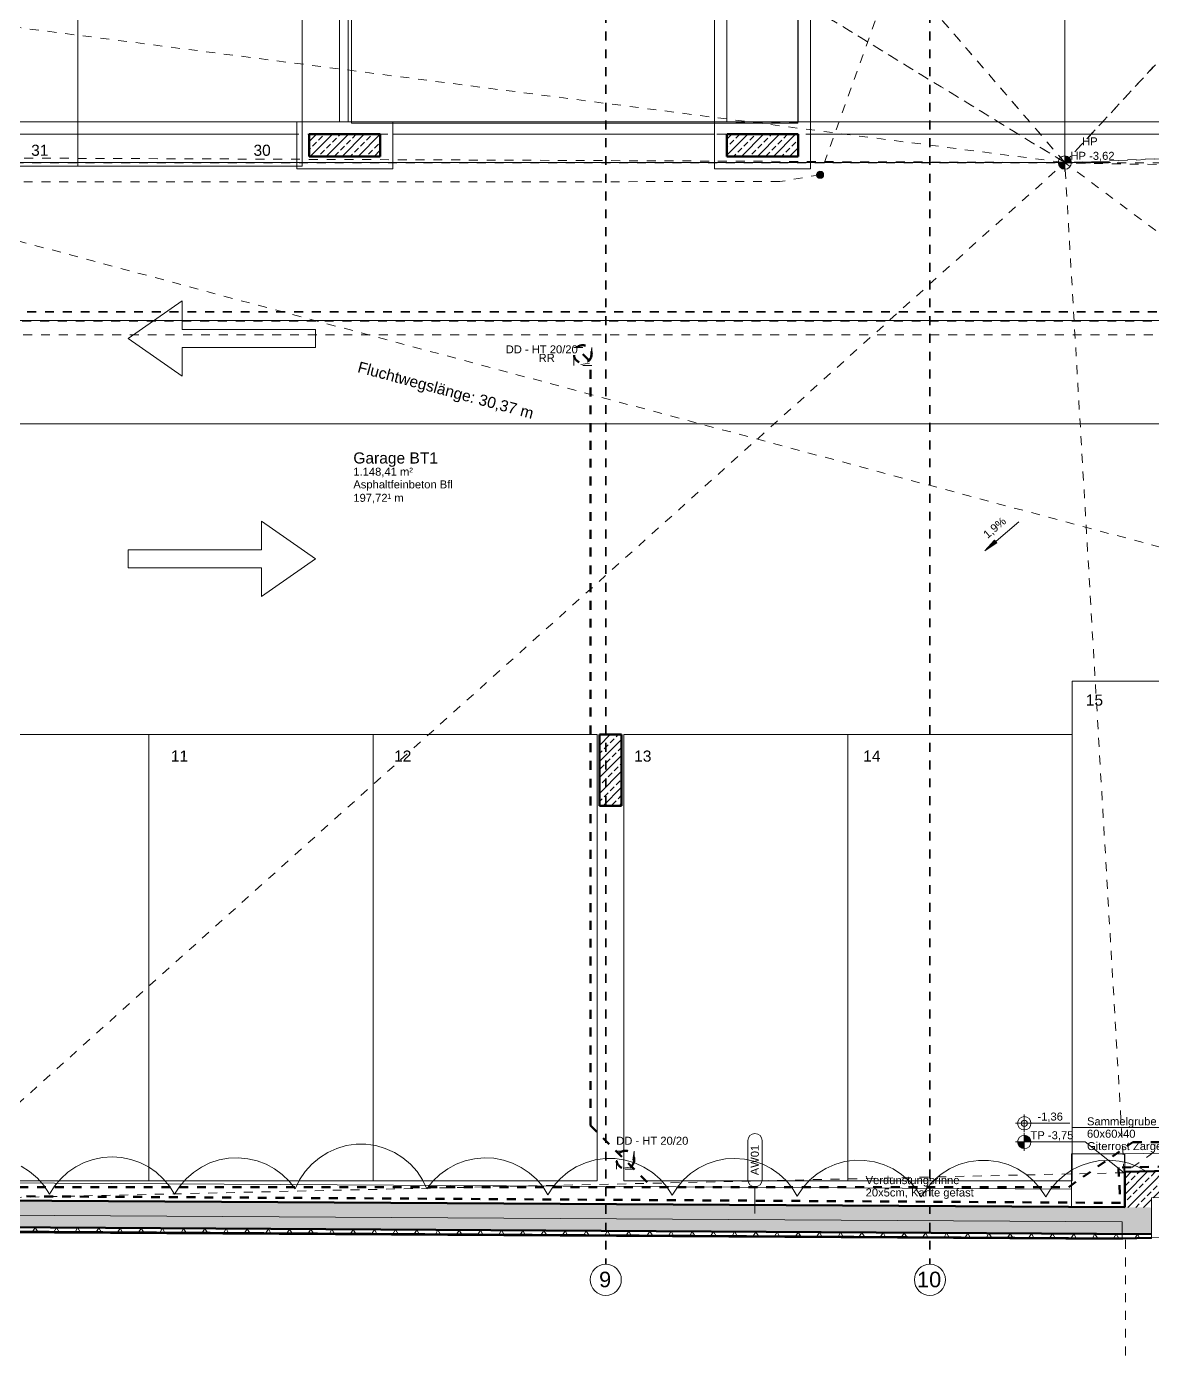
# Model space of a CAD drawing. Header units: metres. Extents: x 0 to 90, y 0 to 101.
# Drawn here: x 57.5 to 70.16, y 59.34 to 74.29 of the extents above; entities that cross this region are included whole.
import ezdxf

# ---------------------------------------------------------------- set-up
doc = ezdxf.new("R2010")
doc.units = ezdxf.units.M
for name, pattern in [('Strich', [0.00635, 0.003175, -0.003175]), ('Strich Punkt', [0.015875, 0.00635, -0.004763, 0, -0.004763]), ('Strich Punkt Mittel', [0.015875, 0.00635, -0.004763, 0, -0.004763]), ('Verdeckt', [0.003, 0.002, -0.001]), ('Verdeckt Oben', [0.00225, 0.0015, -0.00075]), ('Verdeckt Unten', [0.005, 0.003, -0.002])]:
    doc.linetypes.add(name, pattern=pattern)
for name, color, linetype, lineweight in [('A_2D', 251, 'Continuous', 5), ('A_Beschriftung_', 251, 'Continuous', 9), ('A_Brandabschnitte', 251, 'Verdeckt', 50), ('A_Decken', 251, 'Continuous', 13), ('A_Durchbruch_Projektion', 251, 'Verdeckt', 5), ('A_Fluchtweg', 251, 'Verdeckt', 18), ('A_Grundstuecksgrenze', 251, 'Continuous', 70), ('A_Kanal_RW', 251, 'Strich Punkt', 100), ('A_Parkplatz', 251, 'Continuous', 13), ('A_Raeume_', 251, 'Continuous', 5), ('A_Raeume_Beschriftung_', 251, 'Continuous', 9), ('A_Raster_', 251, 'Continuous', 9), ('A_Waende', 251, 'Continuous', 13), ('Bewegungspfad-Beschriftungen_', 251, 'Continuous', 9), ('G-ANNO-DIMS_', 251, 'Continuous', 9), ('S-BEAM-HDLN', 251, 'Verdeckt', 5), ('Text', 251, 'Continuous', 9)]:
    doc.layers.add(name, color=color, linetype=linetype, lineweight=lineweight)
doc.styles.add('Arial_2', font='arial.ttf', dxfattribs={"height": 0.175})
doc.styles.add('Arial_3', font='arial.ttf', dxfattribs={"height": 0.09})
doc.styles.add('Arial_4', font='arial.ttf', dxfattribs={"height": 0.05849})
doc.styles.add('Arial_5', font='arial.ttf', dxfattribs={"height": 0.125})
pattern_1 = [(45, (35.10227, 0), (-0.08980256, 0.08980256), []), (45, (35.19207, 0), (-0.08980256, 0.08980256), [0.0635, -0.03175])]

# ---------------------------------------------------------------- blocks, each defined once
blk = doc.blocks.new('Park_Parkplatz - 5020x2520_Ortho-5729181-263_PP_-01UG_BT1')
at = {"layer": 'A_Parkplatz'}
for p, q in [((0, 5.02), (2.52, 5.02)), ((0, 0), (0, 5.02)), ((2.52, 5.02), (2.52, 0)), ((2.52, 0), (0, 0))]:
    blk.add_line(p, q, dxfattribs=at)
blk = doc.blocks.new('Park_Parkplatz - 5020x2520_Ortho-5729081-263_PP_-01UG_BT1')
at = {"layer": 'A_Parkplatz'}
for p, q in [((0, 0), (0, -5.02)), ((2.52, 0), (0, 0)), ((2.52, -5.02), (2.52, 0)), ((0, -5.02), (2.52, -5.02))]:
    blk.add_line(p, q, dxfattribs=at)
blk = doc.blocks.new('Skel_STB_rechteckig - 0800x0630-11818032-263_PP_-01UG_BT1')
at = {"layer": 'S-BEAM-HDLN', "color": 55, "linetype": 'Strich'}
for p, q in [((-6.954, -0.4), (-6.954, 0.4)), ((-6.954, 0.4), (6.679, 0.4)), ((6.679, 0.4), (6.679, -0.4)), ((6.679, -0.4), (-6.954, -0.4))]:
    blk.add_line(p, q, dxfattribs=at)
blk = doc.blocks.new('Skel_STB_rechteckig - 2100x0530-10903987-263_PP_-01UG_BT1')
at = {"layer": 'S-BEAM-HDLN', "color": 55, "linetype": 'Strich'}
for p, q in [((-16.075, 1.05), (17.015, 1.05)), ((17.015, -1.05), (-16.075, -1.05))]:
    blk.add_line(p, q, dxfattribs=at)
blk = doc.blocks.new('Symbol_Schatten_Verdeckt_unten - Bodendurchbruch_Schatten_Verdeckt_unten-8269587-263_PP_-01UG_BT1')
at = {"layer": 'A_Durchbruch_Projektion'}
for p, q in [((-0.1, -0.1), (-0.1, 0.1)), ((-0.1, 0.1), (0.1, 0.1)), ((-0.1, -0.1), (-0.075, 0.075)), ((-0.075, 0.075), (0.1, 0.1)), ((0.1, 0.1), (0.1, -0.1)), ((0.1, -0.1), (-0.1, -0.1))]:
    blk.add_line(p, q, dxfattribs=at)
blk = doc.blocks.new('Family - ___-3180367-263_PP_-01UG_BT1')
at = {"layer": 'A_Grundstuecksgrenze'}
for p, q in [((9.163, 60.809), (34.721, 60.655)), ((34.721, 60.655), (35.048, 60.662))]:
    blk.add_line(p, q, dxfattribs=at)
blk = doc.blocks.new('Raster - BS_Achse-112124-263_PP_-01UG_BT1')
at = {"layer": 'A_Beschriftung_'}
blk.add_circle((0, 0), 0.0035, dxfattribs=at)
blk = doc.blocks.new('BS_Wand_Lollipop - rechts_oben-2026913-263_PP_-01UG_BT1')
at = {"layer": 'A_Beschriftung_'}
for p, q in [((-0.003, 0), (0.003, 0)), ((0.0046, 0.0016), (0.0134, 0.0016)), ((0.0046, -0.0016), (0.0134, -0.0016))]:
    blk.add_line(p, q, dxfattribs=at)
for centre, start, end in [((0.0046, 0), 90, 270), ((0.0134, 0), 270, 90)]:
    blk.add_arc(centre, 0.0016, start, end, dxfattribs=at)
blk = doc.blocks.new('Höhenkoten - 018-55641-263_PP_-01UG_BT1')
at = {"layer": 'G-ANNO-DIMS_'}
h = blk.add_hatch(color=256, dxfattribs=at)
edge = h.paths.add_edge_path()
edge.add_line((0, 0), (0, -0.0015))
edge.add_arc((0, 0), 0.0015, 180, 270, ccw=False)
edge.add_line((-0.0015, 0), (0, 0))
h = blk.add_hatch(color=256, dxfattribs=at)
edge = h.paths.add_edge_path()
edge.add_line((0, 0), (0, 0.0015))
edge.add_arc((0, 0), 0.0015, 0, 90, ccw=False)
edge.add_line((0.0015, 0), (0, 0))
for p, q in [((-0.002, 0), (0.01024, 0)), ((0, 0), (0, 0.002)), ((0, 0), (0, -0.002))]:
    blk.add_line(p, q, dxfattribs=at)
blk.add_circle((0, 0), 0.0015, dxfattribs=at)
blk = doc.blocks.new('BS_Kote_Grundriss_RDUK_manuell_AT - 018-7700965-263_PP_-01UG_BT1')
at = {"layer": 'A_Beschriftung_'}
for p, q in [((-0.002, 0), (0.01024, 0)), ((0, 0), (0, 0.002)), ((0, 0), (0, -0.002))]:
    blk.add_line(p, q, dxfattribs=at)
for radius in [0.0015, 0.0007]:
    blk.add_circle((0, 0), radius, dxfattribs=at)

msp = doc.modelspace()

# ---------------------------------------------------------------- hatches: boundary and pattern name
at = {"layer": 'A_Fluchtweg'}
msp.add_hatch(color=256, dxfattribs=at).paths.add_polyline_path([(66.431, 72.58), (66.453, 72.592), (66.464, 72.613), (66.46, 72.638), (66.443, 72.655), (66.418, 72.659), (66.397, 72.648), (66.385, 72.626), (66.389, 72.602), (66.407, 72.584)])
h = msp.add_hatch(color=256, dxfattribs=at)
edge = h.paths.add_edge_path()
edge.add_arc((66.425, 72.62), 0.0397, 0, 360)
at = {"layer": 'A_Waende', "lineweight": 5}
h = msp.add_hatch(dxfattribs=at)
h.set_pattern_fill('FP_1', color=250, style=0, pattern_type=2)
h.set_pattern_definition(pattern_1)
h.paths.add_polyline_path([(61.234, 72.825), (61.48, 72.825), (61.48, 73.075), (60.68, 73.075), (60.68, 72.825)])
h = msp.add_hatch(dxfattribs=at)
h.set_pattern_fill('FP_1', color=250, style=0, pattern_type=2)
h.set_pattern_definition(pattern_1)
h.paths.add_polyline_path([(66.177, 72.825), (66.177, 73.075), (65.377, 73.075), (65.377, 72.825)])
h = msp.add_hatch(dxfattribs=at)
h.set_pattern_fill('FP_1', color=250, style=0, pattern_type=2)
h.set_pattern_definition(pattern_1)
h.paths.add_polyline_path([(64.193, 65.522), (64.193, 66.322), (63.943, 66.322), (63.943, 65.522)])
h = msp.add_hatch(dxfattribs=at)
h.set_pattern_fill('FP_1', color=250, style=0, pattern_type=2)
h.set_pattern_definition(pattern_1)
h.paths.add_polyline_path([(70.151, 61.112), (77.419, 61.259), (77.419, 61.559), (70.151, 61.411), (70.151, 61.287)])
h = msp.add_hatch(dxfattribs=at)
h.set_pattern_fill('FP_1', color=250, style=0, pattern_type=2)
h.set_pattern_definition(pattern_1)
h.paths.add_polyline_path([(70.151, 61.003), (70.151, 61.411), (69.851, 61.405), (69.851, 61.005), (69.858, 61.005)])
h = msp.add_hatch(dxfattribs=at)
h.set_pattern_fill('FP_1', color=250, style=0, pattern_type=2)
h.set_pattern_definition(pattern_1)
h.paths.add_polyline_path([(70.151, 60.703), (70.151, 61.003), (44.265, 61.159), (44.265, 60.859), (69.858, 60.705)])
h = msp.add_hatch(dxfattribs=at)
h.set_pattern_fill('FP_17', color=250, angle=180, style=0, pattern_type=2)
h.set_pattern_definition([(179.6557, (63.79627, 60.741), (-0.00124, -0.206376), []), (239.656, (63.79627, 60.741), (0.1781076, -0.104261), []), (299.656, (63.79627, 60.741), (0.1793466, 0.102115), [])])
h.paths.add_polyline_path([(70.15, 60.653), (70.151, 60.703), (57.442, 60.779), (57.442, 60.729), (69.858, 60.655)])
at = {"layer": 'G-ANNO-DIMS_'}
msp.add_hatch(color=256, dxfattribs=at).paths.add_polyline_path([(68.278, 68.391), (68.413, 68.479), (68.385, 68.51)])
msp.add_hatch(color=256, dxfattribs=at).paths.add_polyline_path([(68.278, 68.391), (68.413, 68.479), (68.385, 68.51)])

# ---------------------------------------------------------------- linework, layer by layer
at = {"layer": 'A_2D'}
for p, q in [((69.177, 72.757), (69.177, 89.234)), ((53.367, 72.758), (69.177, 72.757)), ((59.251, 71.201), (58.646, 70.778)), ((59.251, 70.878), (59.251, 71.201)), ((60.751, 70.878), (59.251, 70.878)), ((60.751, 70.678), (60.751, 70.878)), ((58.646, 70.778), (59.251, 70.355)), ((59.251, 70.678), (60.751, 70.678)), ((59.251, 70.355), (59.251, 70.678)), ((60.751, 68.3), (60.146, 68.723)), ((60.146, 68.723), (60.146, 68.4)), ((60.146, 68.4), (58.646, 68.4)), ((58.646, 68.4), (58.646, 68.2)), ((58.646, 68.2), (60.146, 68.2)), ((60.146, 67.877), (60.751, 68.3)), ((60.146, 68.2), (60.146, 67.877)), ((69.851, 61.605), (69.251, 61.605)), ((69.251, 61.605), (69.251, 61.005)), ((69.851, 61.005), (69.851, 61.605)), ((69.251, 61.005), (69.851, 61.005))]:
    msp.add_line(p, q, dxfattribs=at)
at = {"layer": 'A_2D', "linetype": 'Verdeckt Oben', "lineweight": 13}
for p, q in [((69.177, 89.234), (69.177, 72.757)), ((69.177, 72.757), (60.88, 82.386)), ((60.88, 82.386), (69.177, 72.757)), ((69.177, 72.757), (77.235, 81.466)), ((77.235, 81.466), (69.177, 72.757)), ((69.177, 72.757), (60.88, 77.837)), ((60.88, 77.837), (69.177, 72.757)), ((55.16, 74.567), (69.177, 72.757)), ((69.177, 72.757), (53.367, 72.825)), ((56.207, 61.091), (69.177, 72.757)), ((69.843, 61.394), (69.177, 72.757)), ((77.419, 66.622), (69.181, 72.752)), ((77.605, 72.622), (69.181, 72.752)), ((44.265, 69.818), (77.302, 69.818)), ((77.419, 66.622), (69.843, 61.394))]:
    msp.add_line(p, q, dxfattribs=at)
at = {"layer": 'A_2D', "linetype": 'Verdeckt Oben'}
msp.add_line((69.181, 72.752), (77.284, 73.097), dxfattribs=at)
at = {"layer": 'A_2D', "linetype": 'Verdeckt Unten', "lineweight": 13}
for p, q in [((53.367, 72.756), (77.275, 72.756)), ((69.858, 60.655), (44.265, 60.809)), ((69.858, 59.339), (69.858, 60.655))]:
    msp.add_line(p, q, dxfattribs=at)
at = {"layer": 'A_2D', "linetype": 'Verdeckt'}
msp.add_line((44.265, 70.818), (77.765, 70.818), dxfattribs=at)
at = {"layer": 'A_2D', "lineweight": 13}
for p, q in [((77.415, 61.759), (69.848, 61.605)), ((69.848, 61.605), (69.852, 61.405)), ((69.852, 61.405), (77.419, 61.559)), ((87.031, 61.453), (70.151, 61.112)), ((69.251, 61.208), (56.499, 61.285)), ((69.251, 61.008), (69.251, 61.208)), ((56.499, 61.085), (69.251, 61.008)), ((70.151, 61.112), (70.151, 60.662)), ((70.151, 60.662), (87.49, 61.013)), ((69.823, 60.655), (44.265, 60.809)), ((70.151, 60.662), (69.823, 60.655))]:
    msp.add_line(p, q, dxfattribs=at)
at = {"layer": 'A_Brandabschnitte'}
for p, q in [((69.822, 61.454), (77.302, 61.606)), ((69.78, 61.453), (69.802, 61.055)), ((69.802, 61.055), (44.265, 61.209))]:
    msp.add_line(p, q, dxfattribs=at)
at = {"layer": 'A_Decken'}
for p, q in [((61.02, 73.215), (61.02, 77.837)), ((61.12, 77.697), (61.12, 73.216)), ((61.12, 73.216), (53.507, 73.216)), ((66.317, 73.075), (72.038, 73.075)), ((44.265, 70.979), (77.355, 70.979)), ((77.355, 69.819), (44.265, 69.819)), ((69.823, 60.655), (69.822, 60.655)), ((70.151, 60.662), (69.823, 60.655))]:
    msp.add_line(p, q, dxfattribs=at)
at = {"layer": 'A_Decken', "linetype": 'Verdeckt Unten'}
for p, q in [((72.178, 72.882), (69.177, 72.757)), ((69.181, 72.752), (69.177, 72.757)), ((69.843, 61.394), (56.207, 61.091)), ((69.851, 61.005), (69.843, 61.394)), ((69.843, 61.394), (69.851, 61.394))]:
    msp.add_line(p, q, dxfattribs=at)
at = {"layer": 'A_Fluchtweg'}
for p, q in [((72.177, 88.658), (66.425, 72.62)), ((66.397, 72.648), (66.385, 72.626)), ((66.418, 72.659), (66.397, 72.648)), ((66.443, 72.655), (66.418, 72.659)), ((66.46, 72.638), (66.443, 72.655)), ((77.203, 66.565), (54.655, 72.615)), ((65.971, 72.543), (55.08, 72.539)), ((66.425, 72.62), (65.971, 72.543)), ((66.385, 72.626), (66.389, 72.602)), ((66.389, 72.602), (66.407, 72.584)), ((66.407, 72.584), (66.431, 72.58)), ((66.431, 72.58), (66.453, 72.592)), ((66.453, 72.592), (66.464, 72.613)), ((66.464, 72.613), (66.46, 72.638))]:
    msp.add_line(p, q, dxfattribs=at)
msp.add_circle((66.425, 72.62), 0.0397, dxfattribs=at)
at = {"layer": 'A_Kanal_RW'}
for p, q in [((63.757, 70.603), (63.843, 70.517)), ((63.843, 61.926), (63.843, 70.517)), ((63.843, 61.926), (64.536, 61.233)), ((69.22, 61.233), (69.942, 61.739)), ((69.942, 61.739), (78.408, 61.739)), ((57.02, 61.233), (69.22, 61.233))]:
    msp.add_line(p, q, dxfattribs=at)
for centre in [(63.757, 70.603), (64.236, 61.541)]:
    msp.add_circle(centre, 0.1, dxfattribs=at)
at = {"layer": 'A_Raeume_', "flags": 128}
for points in [[(60.68, 72.825), (60.68, 73.075), (61.48, 73.075), (61.48, 72.825)], [(65.377, 72.825), (65.377, 73.075), (66.177, 73.075), (66.177, 72.825)], [(64.193, 65.522), (63.943, 65.522), (63.943, 66.322), (64.193, 66.322)]]:
    msp.add_lwpolyline(points, close=True, dxfattribs=at)
msp.add_lwpolyline([(57.442, 61.467), (57.537, 61.407), (57.624, 61.333), (57.699, 61.248), (57.761, 61.154), (57.818, 61.244), (57.887, 61.326), (57.967, 61.399), (58.055, 61.46), (58.151, 61.508), (58.252, 61.543), (58.357, 61.565), (58.464, 61.572), (58.571, 61.565), (58.676, 61.543), (58.777, 61.508), (58.873, 61.46), (58.961, 61.399), (59.04, 61.326), (59.109, 61.244), (59.167, 61.154), (59.226, 61.244), (59.297, 61.326), (59.378, 61.397), (59.468, 61.457), (59.565, 61.504), (59.668, 61.538), (59.774, 61.557), (59.882, 61.562), (59.99, 61.552), (60.095, 61.528), (60.196, 61.49), (60.291, 61.438), (60.378, 61.374), (60.456, 61.299), (60.523, 61.214), (60.572, 61.315), (60.635, 61.408), (60.71, 61.491), (60.795, 61.563), (60.889, 61.622), (60.991, 61.668), (61.098, 61.699), (61.208, 61.714), (61.319, 61.714), (61.429, 61.699), (61.536, 61.668), (61.638, 61.622), (61.733, 61.563), (61.818, 61.491), (61.893, 61.408), (61.955, 61.315), (62.004, 61.214), (62.072, 61.3), (62.15, 61.375), (62.238, 61.439), (62.333, 61.49), (62.435, 61.529), (62.541, 61.552), (62.649, 61.562), (62.757, 61.557), (62.864, 61.536), (62.967, 61.502), (63.064, 61.454), (63.155, 61.394), (63.236, 61.321), (63.306, 61.239), (63.365, 61.147), (63.427, 61.242), (63.502, 61.326), (63.588, 61.4), (63.684, 61.46), (63.787, 61.507), (63.896, 61.538), (64.008, 61.553), (64.121, 61.553), (64.233, 61.537), (64.342, 61.505), (64.445, 61.458), (64.54, 61.396), (64.626, 61.322), (64.7, 61.237), (64.762, 61.142), (64.82, 61.232), (64.889, 61.314), (64.969, 61.385), (65.058, 61.446), (65.154, 61.494), (65.255, 61.528), (65.361, 61.549), (65.468, 61.555), (65.575, 61.547), (65.679, 61.525), (65.78, 61.489), (65.876, 61.44), (65.963, 61.378), (66.042, 61.306), (66.111, 61.223), (66.167, 61.132), (66.23, 61.226), (66.305, 61.31), (66.392, 61.382), (66.488, 61.442), (66.591, 61.488), (66.699, 61.519), (66.811, 61.534), (66.924, 61.533), (67.035, 61.516), (67.144, 61.484), (67.246, 61.437), (67.341, 61.376), (67.426, 61.302), (67.5, 61.217), (67.562, 61.122), (67.624, 61.217), (67.698, 61.303), (67.785, 61.377), (67.88, 61.438), (67.984, 61.485), (68.093, 61.517), (68.205, 61.533), (68.319, 61.533), (68.431, 61.517), (68.54, 61.485), (68.643, 61.438), (68.739, 61.377), (68.825, 61.303), (68.9, 61.217), (68.962, 61.122), (69.021, 61.214), (69.092, 61.296), (69.173, 61.368), (69.264, 61.429), (69.361, 61.477), (69.465, 61.511), (69.572, 61.53), (69.68, 61.535), (69.789, 61.525), (69.895, 61.501), (69.996, 61.462), (70.092, 61.41), (70.36, 61.415)], dxfattribs=at)
at = {"layer": 'A_Raster_', "linetype": 'Strich Punkt Mittel', "lineweight": 35}
for p, q in [((64.015, 94.23), (64.015, 60.365)), ((67.66, 94.23), (67.66, 60.365)), ((44.711, 71.078), (80.929, 71.078))]:
    msp.add_line(p, q, dxfattribs=at)
at = {"layer": 'A_Waende'}
for p, q in [((66.317, 72.685), (66.317, 86.375)), ((65.237, 78.265), (65.237, 72.685)), ((65.377, 73.215), (65.377, 78.125)), ((66.177, 78.125), (66.177, 73.215)), ((77.305, 73.215), (53.507, 73.215)), ((60.54, 73.215), (60.54, 72.685)), ((61.62, 72.685), (61.62, 73.215)), ((55.4, 73.075), (60.54, 73.075)), ((61.62, 73.075), (65.237, 73.075)), ((60.54, 72.685), (61.62, 72.685)), ((65.237, 72.685), (66.317, 72.685)), ((69.823, 60.842), (44.265, 60.996)), ((69.823, 60.842), (69.822, 60.642)), ((44.265, 60.796), (69.822, 60.642))]:
    msp.add_line(p, q, dxfattribs=at)
at = {"layer": 'A_Waende', "color": 90, "lineweight": 50}
for p, q in [((61.48, 73.075), (60.68, 73.075)), ((60.68, 73.075), (60.68, 72.825)), ((61.48, 72.825), (61.48, 73.075)), ((66.177, 73.075), (65.377, 73.075)), ((65.377, 73.075), (65.377, 72.825)), ((66.177, 72.825), (66.177, 73.075)), ((60.68, 72.825), (61.48, 72.825)), ((65.377, 72.825), (66.177, 72.825)), ((64.193, 66.322), (63.943, 66.322)), ((63.943, 66.322), (63.943, 65.522)), ((64.193, 65.522), (64.193, 66.322)), ((63.943, 65.522), (64.193, 65.522)), ((77.419, 61.559), (69.851, 61.405)), ((69.851, 61.405), (69.851, 61.005)), ((69.851, 61.005), (44.265, 61.159)), ((44.265, 60.859), (70.151, 60.703))]:
    msp.add_line(p, q, dxfattribs=at)
at = {"layer": 'A_Waende', "color": 250, "lineweight": 5}
for p, q in [((70.151, 60.703), (44.265, 60.859)), ((44.265, 60.809), (70.15, 60.653)), ((70.15, 60.653), (70.151, 60.678))]:
    msp.add_line(p, q, dxfattribs=at)
at = {"layer": 'G-ANNO-DIMS_'}
for p, q in [((68.658, 68.716), (68.278, 68.391)), ((68.658, 68.716), (68.278, 68.391)), ((68.385, 68.51), (68.278, 68.391)), ((68.385, 68.51), (68.278, 68.391)), ((68.278, 68.391), (68.413, 68.479)), ((68.278, 68.391), (68.413, 68.479)), ((68.413, 68.479), (68.385, 68.51)), ((68.413, 68.479), (68.385, 68.51)), ((69.404, 61.74), (68.721, 61.74)), ((69.843, 61.394), (69.404, 61.74))]:
    msp.add_line(p, q, dxfattribs=at)

# ---------------------------------------------------------------- block references
at = {"layer": 'A_2D', "lineweight": 13, "rotation": 180}
for p in [(63.757, 70.576), (64.235, 61.536)]:
    msp.add_blockref('Symbol_Schatten_Verdeckt_unten - Bodendurchbruch_Schatten_Verdeckt_unten-8269587-263_PP_-01UG_BT1', p, dxfattribs=at)
at = {"layer": 'A_Beschriftung_', "xscale": 50, "yscale": 50, "zscale": 50}
msp.add_blockref('BS_Kote_Grundriss_RDUK_manuell_AT - 018-7700965-263_PP_-01UG_BT1', (68.721, 61.95), dxfattribs=at)
at = {"layer": 'A_Beschriftung_', "xscale": 49.99999999999998, "yscale": 49.99999999999998, "zscale": 49.99999999999998}
for name, p, rotation in [('BS_Wand_Lollipop - rechts_oben-2026913-263_PP_-01UG_BT1', (65.693, 61.085), 89.99999999999991), ('Raster - BS_Achse-112124-263_PP_-01UG_BT1', (64.015, 60.19), 180), ('Raster - BS_Achse-112124-263_PP_-01UG_BT1', (67.66, 60.19), 180)]:
    msp.add_blockref(name, p, dxfattribs=dict(at, rotation=rotation))
at = {"layer": 'A_Grundstuecksgrenze'}
msp.add_blockref('Family - ___-3180367-263_PP_-01UG_BT1', (35.102, 0), dxfattribs=at)
at = {"layer": 'A_Parkplatz'}
for p, rotation in [((55.56, 72.717), 359.9992627749843), ((58.08, 72.717), 359.9992627749843), ((66.176, 73.201), 89.99926277464698)]:
    msp.add_blockref('Park_Parkplatz - 5020x2520_Ortho-5729181-263_PP_-01UG_BT1', p, dxfattribs=dict(at, rotation=rotation))
for p in [(69.258, 66.922), (56.358, 66.322), (58.878, 66.322), (61.398, 66.322), (64.218, 66.322), (66.738, 66.322)]:
    msp.add_blockref('Park_Parkplatz - 5020x2520_Ortho-5729081-263_PP_-01UG_BT1', p, dxfattribs=at)
at = {"layer": 'G-ANNO-DIMS_', "xscale": 49.99999999999998, "yscale": 49.99999999999998, "zscale": 49.99999999999998}
for p in [(69.177, 72.757), (68.721, 61.74)]:
    msp.add_blockref('Höhenkoten - 018-55641-263_PP_-01UG_BT1', p, dxfattribs=at)
at = {"layer": 'S-BEAM-HDLN', "color": 55, "linetype": 'Strich', "rotation": 90}
msp.add_blockref('Skel_STB_rechteckig - 0800x0630-11818032-263_PP_-01UG_BT1', (65.777, 80.167), dxfattribs=at)
at = {"layer": 'S-BEAM-HDLN', "color": 55, "linetype": 'Strich'}
msp.add_blockref('Skel_STB_rechteckig - 2100x0530-10903987-263_PP_-01UG_BT1', (60.34, 72.025), dxfattribs=at)

# ---------------------------------------------------------------- texts
at = {"layer": 'A_Beschriftung_', "attachment_point": 1}
for s, insert, char_height, width, style in [('DD - HT 20/20', (62.89, 70.701), 0.09, 0.96202, 'Arial_3'), ('-1,36', (68.869, 62.071), 0.09, 0.34072, 'Arial_3'), ('DD - HT 20/20', (64.133, 61.799), 0.09, 0.96202, 'Arial_3'), ('9', (63.94, 60.281), 0.175, 0.16835, 'Arial_2'), ('10', (67.515, 60.281), 0.175, 0.33671, 'Arial_2')]:
    msp.add_mtext(s, dxfattribs=dict(at, insert=insert, char_height=char_height, width=width, style=style))
at = {"layer": 'A_Beschriftung_', "insert": (65.646, 61.366), "char_height": 0.09, "width": 0.42089, "attachment_point": 1, "rotation": 90, "style": 'Arial_3'}
msp.add_mtext('AW01', dxfattribs=at)
at = {"layer": 'A_Raeume_Beschriftung_', "attachment_point": 1}
for s, insert, char_height, width, style in [('Garage BT1', (61.177, 69.497), 0.125, 1.15443, 'Arial_5'), ('1.148,41 m²', (61.177, 69.325), 0.09, 0.79768, 'Arial_3'), ('Asphaltfeinbeton Bfl', (61.177, 69.182), 0.09, 1.30274, 'Arial_3'), ('197,72', (61.177, 69.031), 0.09, 0.46097, 'Arial_3'), ('1', (61.557, 69.033), 0.0585, 0.05612, 'Arial_4'), (' m', (61.603, 69.031), 0.09, 0.16435, 'Arial_3')]:
    msp.add_mtext(s, dxfattribs=dict(at, insert=insert, char_height=char_height, width=width, style=style))
at = {"layer": 'Bewegungspfad-Beschriftungen_', "color": 1, "insert": (61.248, 70.522), "char_height": 0.125, "width": 2.45316, "attachment_point": 1, "rotation": 344.9793, "style": 'Arial_5'}
msp.add_mtext('Fluchtwegslänge: 30,37 m', dxfattribs=at)
at = {"layer": 'G-ANNO-DIMS_', "char_height": 0.09, "attachment_point": 1, "line_spacing_factor": 0.941778, "style": 'Arial_3'}
for s, insert, width in [('HP -3,62', (69.24, 72.878), 0.59278), ('TP -3,75', (68.791, 61.861), 0.57625)]:
    msp.add_mtext(s, dxfattribs=dict(at, insert=insert, width=width))
at = {"layer": 'G-ANNO-DIMS_', "insert": (68.249, 68.591), "char_height": 0.09, "width": 0.34267, "attachment_point": 1, "rotation": 40.5194, "line_spacing_factor": 0.941778, "style": 'Arial_3'}
msp.add_mtext('1,9%', dxfattribs=at)
msp.add_mtext('1,9%', dxfattribs=at)
at = {"layer": 'Text', "color": 7, "attachment_point": 1}
for s, insert, char_height, width, style in [('31', (57.554, 72.958), 0.125, 0.23249, 'Arial_5'), ('30', (60.054, 72.958), 0.125, 0.23249, 'Arial_5'), ('HP', (69.371, 73.041), 0.09, 0.20844, 'Arial_3'), ('Sammelgrube', (69.426, 62.017), 0.09, 0.91793, 'Arial_3'), ('60x60x40', (69.426, 61.878), 0.09, 0.64135, 'Arial_3'), ('Giterrost Zarge eingelegt', (69.426, 61.739), 0.09, 1.61139, 'Arial_3'), ('Verdunstungsrinne', (66.937, 61.356), 0.09, 1.24262, 'Arial_3'), ('20x5cm, Kante gefast', (66.937, 61.217), 0.09, 1.423, 'Arial_3')]:
    msp.add_mtext(s, dxfattribs=dict(at, insert=insert, char_height=char_height, width=width, style=style))
at = {"layer": 'Text', "color": 5, "insert": (63.26, 70.605), "char_height": 0.09, "width": 0.21646, "attachment_point": 1, "style": 'Arial_3'}
msp.add_mtext('RR', dxfattribs=at)
at = {"layer": 'Text', "color": 7, "char_height": 0.125, "width": 0.23249, "attachment_point": 1, "rotation": 359.8, "style": 'Arial_5'}
for s, insert in [('15', (69.413, 66.774)), ('11', (59.126, 66.144)), ('12', (61.635, 66.144)), ('13', (64.335, 66.144)), ('14', (66.91, 66.144))]:
    msp.add_mtext(s, dxfattribs=dict(at, insert=insert))

doc.saveas('drawing.dxf')
